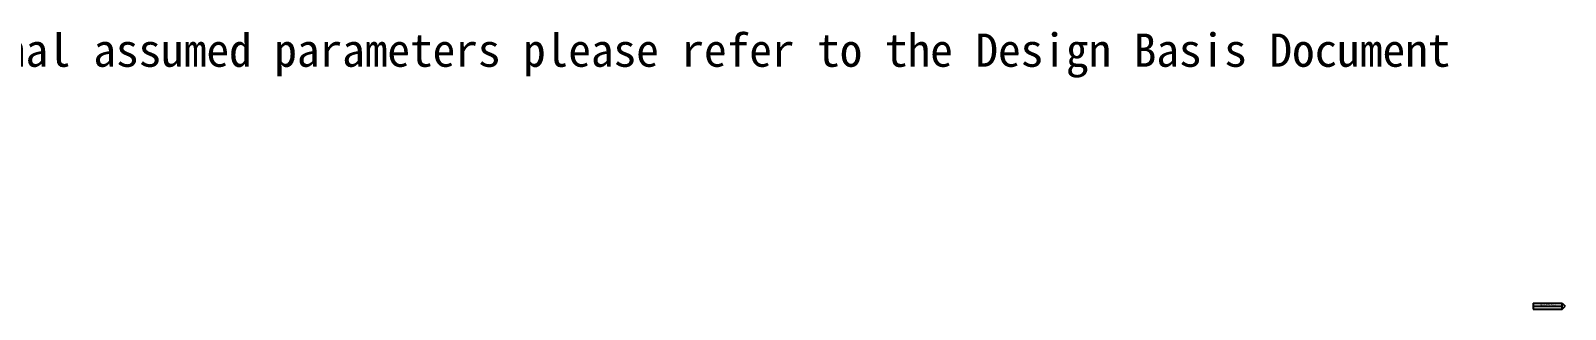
# Model space of a CAD drawing. Extents: x 2684 to 7761, y 1353 to 2487.
# Drawn here: x 5223 to 7761, y 1889 to 2350 of the extents above; entities that cross this region are included whole.
import ezdxf
from ezdxf.enums import TextEntityAlignment as Align

# ---------------------------------------------------------------- set-up
doc = ezdxf.new("R2018")
doc.units = 0
doc.header["$LTSCALE"] = 0.25
doc.layers.add('Text', color=7, linetype='Continuous', lineweight=25, true_color=0xffffff)
doc.styles.add('RefARNaturalGas$0$Organica', font='arial.ttf')

# ---------------------------------------------------------------- blocks, each defined once
blk = doc.blocks.new('RefPIDInfluent')
at = {"lineweight": 30, "flags": 104}
for tag, height, p in [('PARAM', 2.5, (-61.1, 53.3)), ('NAME1', 2.5, (-37.9, 61.3)), ('VALUE', 2.5, (-31.6, 53.2)), ('UNIT', 2.5, (-10, 53.2)), ('TSS', 2, (-31.5, 28.7)), ('COD', 2, (-31.5, 45)), ('BOD5', 2, (-31.5, 36.8)), ('TN', 2, (-31.5, 20.5)), ('NH4N', 2, (-31.5, 12.3)), ('TP', 2, (-31.5, 4.1)), ('NAME3', 2.5, (-37.9, -12.3)), ('PO4_3_P', 2, (-31.5, -4.1)), ('TMIN', 2, (-31.5, -20.5)), ('NAME2', 2.5, (-37.7, -36.8)), ('TMAX', 2, (-31.5, -28.7)), ('QAVG', 2, (-31.5, -45.3)), ('QPEAKDH', 2, (-31.5, -53.3)), ('QPEAKD', 2, (-31.5, -61.5)), ('QPEAK', 2, (-31.5, -69.7))]:
    blk.add_attdef(tag, text='', height=height, dxfattribs=at).set_placement(p, align=Align.MIDDLE_CENTER)
blk.add_attdef('i18N-PID-0003', text='', height=2.5, dxfattribs=at).set_placement((-77, -75.8), align=Align.TOP_LEFT)
blk = doc.blocks.new('RefARNaturalGas')
at = {"lineweight": 25, "ltscale": 0.25}
for p, q in [((0, 5.1), (47.9, 5.1)), ((0, 5.1), (0, -5.1)), ((0, 0), (47.9, 0)), ((47.9, -5.1), (47.9, 5.1)), ((47.9, 5.1), (53, 0)), ((47.9, -5.1), (53, 0)), ((0, -5.1), (47.9, -5.1))]:
    blk.add_line(p, q, dxfattribs=at)
at = {"layer": 'Text', "lineweight": 30, "flags": 104}
blk.add_attdef('Name', text='', height=2.5, dxfattribs=at).set_placement((5, 2.5), align=Align.MIDDLE_LEFT)

msp = doc.modelspace()

# ---------------------------------------------------------------- block references
ref = msp.add_blockref('RefPIDInfluent', (2859.1, 2421))
lines = msp.add_mtext('* Parameters above have been provided by the Client, for additional assumed parameters please refer to the Design Basis Document', dxfattribs={"insert": (2782.1, 2345.2), "char_height": 55, "attachment_point": 1})
ref.add_attrib('i18N-PID-0003', '', (2782.1, 2345.2), dxfattribs={"flags": 104}).embed_mtext(lines)
ref = msp.add_blockref('RefARNaturalGas', (7708.3, 1894.3))
ref.add_attrib('Name', 'NATURAL GAS', dxfattribs={"layer": '', "height": 2.5, "style": 'RefARNaturalGas$0$Organica'}).set_placement((7720.3, 1896.8), align=Align.MIDDLE_LEFT)

doc.saveas('drawing.dxf')
